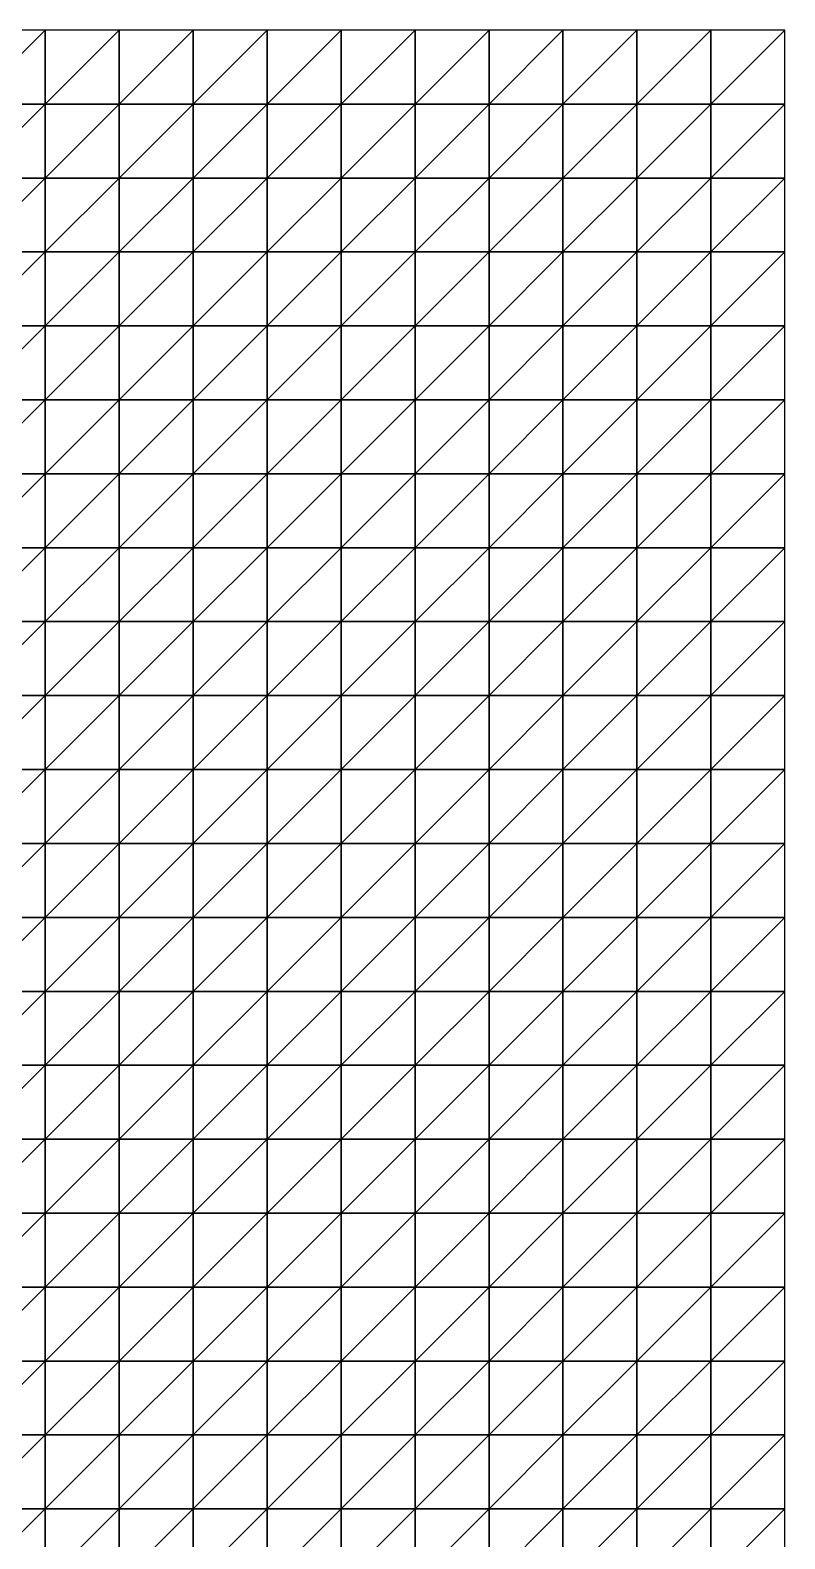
# Model space of a CAD drawing. Header units: metres. Extents: x 351000 to 353000, y 7455000 to 7457000.
# Drawn here: x 352745 to 353000, y 7456490 to 7457000 of the extents above; entities that cross this region are included whole.
import ezdxf

# ---------------------------------------------------------------- set-up
doc = ezdxf.new("R2010")
doc.units = ezdxf.units.M

msp = doc.modelspace()

# ---------------------------------------------------------------- linework, layer by layer
at = {"layer": 'TOPOGRAPHY'}
for points in [[(352725, 7456975, 1257.53), (352750, 7456975, 1254.61), (352750, 7457000, 1253.33)], [(352725, 7456975, 1257.53), (352750, 7457000, 1253.33), (352725, 7457000, 1255.71)], [(352750, 7456975, 1254.61), (352775, 7456975, 1251.21), (352775, 7457000, 1250.46)], [(352750, 7456975, 1254.61), (352775, 7457000, 1250.46), (352750, 7457000, 1253.33)], [(352775, 7456975, 1251.21), (352800, 7456975, 1247.55), (352800, 7457000, 1247.29)], [(352775, 7456975, 1251.21), (352800, 7457000, 1247.29), (352775, 7457000, 1250.46)], [(352800, 7456975, 1247.55), (352825, 7456975, 1243.87), (352825, 7457000, 1244)], [(352800, 7456975, 1247.55), (352825, 7457000, 1244), (352800, 7457000, 1247.29)], [(352825, 7456975, 1243.87), (352850, 7456975, 1240.38), (352850, 7457000, 1240.78)], [(352825, 7456975, 1243.87), (352850, 7457000, 1240.78), (352825, 7457000, 1244)], [(352850, 7456975, 1240.38), (352875, 7456975, 1237.26), (352875, 7457000, 1237.8)], [(352850, 7456975, 1240.38), (352875, 7457000, 1237.8), (352850, 7457000, 1240.78)], [(352875, 7456975, 1237.26), (352900, 7456975, 1234.68), (352900, 7457000, 1235.19)], [(352875, 7456975, 1237.26), (352900, 7457000, 1235.19), (352875, 7457000, 1237.8)], [(352900, 7456975, 1234.68), (352925, 7456975, 1232.75), (352925, 7457000, 1233.08)], [(352900, 7456975, 1234.68), (352925, 7457000, 1233.08), (352900, 7457000, 1235.19)], [(352925, 7456975, 1232.75), (352950, 7456975, 1231.53), (352950, 7457000, 1231.54)], [(352925, 7456975, 1232.75), (352950, 7457000, 1231.54), (352925, 7457000, 1233.08)], [(352950, 7456975, 1231.53), (352975, 7456975, 1231.05), (352975, 7457000, 1230.64)], [(352950, 7456975, 1231.53), (352975, 7457000, 1230.64), (352950, 7457000, 1231.54)], [(352975, 7456975, 1231.05), (353000, 7456975, 1231.3), (353000, 7457000, 1230.41)], [(352975, 7456975, 1231.05), (353000, 7457000, 1230.41), (352975, 7457000, 1230.64)], [(352725, 7456950, 1258.61), (352750, 7456950, 1255.4), (352750, 7456975, 1254.61)], [(352725, 7456950, 1258.61), (352750, 7456975, 1254.61), (352725, 7456975, 1257.53)], [(352750, 7456950, 1255.4), (352775, 7456950, 1251.76), (352775, 7456975, 1251.21)], [(352750, 7456950, 1255.4), (352775, 7456975, 1251.21), (352750, 7456975, 1254.61)], [(352775, 7456950, 1251.76), (352800, 7456950, 1247.94), (352800, 7456975, 1247.55)], [(352775, 7456950, 1251.76), (352800, 7456975, 1247.55), (352775, 7456975, 1251.21)], [(352800, 7456950, 1247.94), (352825, 7456950, 1244.17), (352825, 7456975, 1243.87)], [(352800, 7456950, 1247.94), (352825, 7456975, 1243.87), (352800, 7456975, 1247.55)], [(352825, 7456950, 1244.17), (352850, 7456950, 1240.7), (352850, 7456975, 1240.38)], [(352825, 7456950, 1244.17), (352850, 7456975, 1240.38), (352825, 7456975, 1243.87)], [(352850, 7456950, 1240.7), (352875, 7456950, 1237.7), (352875, 7456975, 1237.26)], [(352850, 7456950, 1240.7), (352875, 7456975, 1237.26), (352850, 7456975, 1240.38)], [(352875, 7456950, 1237.7), (352900, 7456950, 1235.33), (352900, 7456975, 1234.68)], [(352875, 7456950, 1237.7), (352900, 7456975, 1234.68), (352875, 7456975, 1237.26)], [(352900, 7456950, 1235.33), (352925, 7456950, 1233.68), (352925, 7456975, 1232.75)], [(352900, 7456950, 1235.33), (352925, 7456975, 1232.75), (352900, 7456975, 1234.68)], [(352925, 7456950, 1233.68), (352950, 7456950, 1232.79), (352950, 7456975, 1231.53)], [(352925, 7456950, 1233.68), (352950, 7456975, 1231.53), (352925, 7456975, 1232.75)], [(352950, 7456950, 1232.79), (352975, 7456950, 1232.66), (352975, 7456975, 1231.05)], [(352950, 7456950, 1232.79), (352975, 7456975, 1231.05), (352950, 7456975, 1231.53)], [(352975, 7456950, 1232.66), (353000, 7456950, 1233.25), (353000, 7456975, 1231.3)], [(352975, 7456950, 1232.66), (353000, 7456975, 1231.3), (352975, 7456975, 1231.05)], [(352725, 7456925, 1259.1), (352750, 7456925, 1255.89), (352750, 7456950, 1255.4)], [(352725, 7456925, 1259.1), (352750, 7456950, 1255.4), (352725, 7456950, 1258.61)], [(352750, 7456925, 1255.89), (352775, 7456925, 1252.33), (352775, 7456950, 1251.76)], [(352750, 7456925, 1255.89), (352775, 7456950, 1251.76), (352750, 7456950, 1255.4)], [(352775, 7456925, 1252.33), (352800, 7456925, 1248.66), (352800, 7456950, 1247.94)], [(352775, 7456925, 1252.33), (352800, 7456950, 1247.94), (352775, 7456950, 1251.76)], [(352800, 7456925, 1248.66), (352825, 7456925, 1245.1), (352825, 7456950, 1244.17)], [(352800, 7456925, 1248.66), (352825, 7456950, 1244.17), (352800, 7456950, 1247.94)], [(352825, 7456925, 1245.1), (352850, 7456925, 1241.88), (352850, 7456950, 1240.7)], [(352825, 7456925, 1245.1), (352850, 7456950, 1240.7), (352825, 7456950, 1244.17)], [(352850, 7456925, 1241.88), (352875, 7456925, 1239.16), (352875, 7456950, 1237.7)], [(352850, 7456925, 1241.88), (352875, 7456950, 1237.7), (352850, 7456950, 1240.7)], [(352875, 7456925, 1239.16), (352900, 7456925, 1237.08), (352900, 7456950, 1235.33)], [(352875, 7456925, 1239.16), (352900, 7456950, 1235.33), (352875, 7456950, 1237.7)], [(352900, 7456925, 1237.08), (352925, 7456925, 1235.71), (352925, 7456950, 1233.68)], [(352900, 7456925, 1237.08), (352925, 7456950, 1233.68), (352900, 7456950, 1235.33)], [(352925, 7456925, 1235.71), (352950, 7456925, 1235.07), (352950, 7456950, 1232.79)], [(352925, 7456925, 1235.71), (352950, 7456950, 1232.79), (352925, 7456950, 1233.68)], [(352950, 7456925, 1235.07), (352975, 7456925, 1235.14), (352975, 7456950, 1232.66)], [(352950, 7456925, 1235.07), (352975, 7456950, 1232.66), (352950, 7456950, 1232.79)], [(352975, 7456925, 1235.14), (353000, 7456925, 1235.84), (353000, 7456950, 1233.25)], [(352975, 7456925, 1235.14), (353000, 7456950, 1233.25), (352975, 7456950, 1232.66)], [(352725, 7456900, 1259.31), (352750, 7456900, 1256.38), (352750, 7456925, 1255.89)], [(352725, 7456900, 1259.31), (352750, 7456925, 1255.89), (352725, 7456925, 1259.1)], [(352750, 7456900, 1256.38), (352775, 7456900, 1253.16), (352775, 7456925, 1252.33)], [(352750, 7456900, 1256.38), (352775, 7456925, 1252.33), (352750, 7456925, 1255.89)], [(352775, 7456900, 1253.16), (352800, 7456900, 1249.86), (352800, 7456925, 1248.66)], [(352775, 7456900, 1253.16), (352800, 7456925, 1248.66), (352775, 7456925, 1252.33)], [(352800, 7456900, 1249.86), (352825, 7456900, 1246.69), (352825, 7456925, 1245.1)], [(352800, 7456900, 1249.86), (352825, 7456925, 1245.1), (352800, 7456925, 1248.66)], [(352825, 7456900, 1246.69), (352850, 7456900, 1243.83), (352850, 7456925, 1241.88)], [(352825, 7456900, 1246.69), (352850, 7456925, 1241.88), (352825, 7456925, 1245.1)], [(352850, 7456900, 1243.83), (352875, 7456900, 1241.44), (352875, 7456925, 1239.16)], [(352850, 7456900, 1243.83), (352875, 7456925, 1239.16), (352850, 7456925, 1241.88)], [(352875, 7456900, 1241.44), (352900, 7456900, 1239.62), (352900, 7456925, 1237.08)], [(352875, 7456900, 1241.44), (352900, 7456925, 1237.08), (352875, 7456925, 1239.16)], [(352900, 7456900, 1239.62), (352925, 7456900, 1238.42), (352925, 7456925, 1235.71)], [(352900, 7456900, 1239.62), (352925, 7456925, 1235.71), (352900, 7456925, 1237.08)], [(352925, 7456900, 1238.42), (352950, 7456900, 1237.86), (352950, 7456925, 1235.07)], [(352925, 7456900, 1238.42), (352950, 7456925, 1235.07), (352925, 7456925, 1235.71)], [(352950, 7456900, 1237.86), (352975, 7456900, 1237.89), (352975, 7456925, 1235.14)], [(352950, 7456900, 1237.86), (352975, 7456925, 1235.14), (352950, 7456925, 1235.07)], [(352975, 7456900, 1237.89), (353000, 7456900, 1238.45), (353000, 7456925, 1235.84)], [(352975, 7456900, 1237.89), (353000, 7456925, 1235.84), (352975, 7456925, 1235.14)], [(352725, 7456875, 1259.58), (352750, 7456875, 1257.09), (352750, 7456900, 1256.38)], [(352725, 7456875, 1259.58), (352750, 7456900, 1256.38), (352725, 7456900, 1259.31)], [(352750, 7456875, 1257.09), (352775, 7456875, 1254.35), (352775, 7456900, 1253.16)], [(352750, 7456875, 1257.09), (352775, 7456900, 1253.16), (352750, 7456900, 1256.38)], [(352775, 7456875, 1254.35), (352800, 7456875, 1251.52), (352800, 7456900, 1249.86)], [(352775, 7456875, 1254.35), (352800, 7456900, 1249.86), (352775, 7456900, 1253.16)], [(352800, 7456875, 1251.52), (352825, 7456875, 1248.77), (352825, 7456900, 1246.69)], [(352800, 7456875, 1251.52), (352825, 7456900, 1246.69), (352800, 7456900, 1249.86)], [(352825, 7456875, 1248.77), (352850, 7456875, 1246.26), (352850, 7456900, 1243.83)], [(352825, 7456875, 1248.77), (352850, 7456900, 1243.83), (352825, 7456900, 1246.69)], [(352850, 7456875, 1246.26), (352875, 7456875, 1244.1), (352875, 7456900, 1241.44)], [(352850, 7456875, 1246.26), (352875, 7456900, 1241.44), (352850, 7456900, 1243.83)], [(352875, 7456875, 1244.1), (352900, 7456875, 1242.4), (352900, 7456900, 1239.62)], [(352875, 7456875, 1244.1), (352900, 7456900, 1239.62), (352875, 7456900, 1241.44)], [(352900, 7456875, 1242.4), (352925, 7456875, 1241.21), (352925, 7456900, 1238.42)], [(352900, 7456875, 1242.4), (352925, 7456900, 1238.42), (352900, 7456900, 1239.62)], [(352925, 7456875, 1241.21), (352950, 7456875, 1240.52), (352950, 7456900, 1237.86)], [(352925, 7456875, 1241.21), (352950, 7456900, 1237.86), (352925, 7456900, 1238.42)], [(352950, 7456875, 1240.52), (352975, 7456875, 1240.31), (352975, 7456900, 1237.89)], [(352950, 7456875, 1240.52), (352975, 7456900, 1237.89), (352950, 7456900, 1237.86)], [(352975, 7456875, 1240.31), (353000, 7456875, 1240.52), (353000, 7456900, 1238.45)], [(352975, 7456875, 1240.31), (353000, 7456900, 1238.45), (352975, 7456900, 1237.89)], [(352725, 7456850, 1260.1), (352750, 7456850, 1258.1), (352750, 7456875, 1257.09)], [(352725, 7456850, 1260.1), (352750, 7456875, 1257.09), (352725, 7456875, 1259.58)], [(352750, 7456850, 1258.1), (352775, 7456850, 1255.83), (352775, 7456875, 1254.35)], [(352750, 7456850, 1258.1), (352775, 7456875, 1254.35), (352750, 7456875, 1257.09)], [(352775, 7456850, 1255.83), (352800, 7456850, 1253.41), (352800, 7456875, 1251.52)], [(352775, 7456850, 1255.83), (352800, 7456875, 1251.52), (352775, 7456875, 1254.35)], [(352800, 7456850, 1253.41), (352825, 7456850, 1250.98), (352825, 7456875, 1248.77)], [(352800, 7456850, 1253.41), (352825, 7456875, 1248.77), (352800, 7456875, 1251.52)], [(352825, 7456850, 1250.98), (352850, 7456850, 1248.67), (352850, 7456875, 1246.26)], [(352825, 7456850, 1250.98), (352850, 7456875, 1246.26), (352825, 7456875, 1248.77)], [(352850, 7456850, 1248.67), (352875, 7456850, 1246.59), (352875, 7456875, 1244.1)], [(352850, 7456850, 1248.67), (352875, 7456875, 1244.1), (352850, 7456875, 1246.26)], [(352875, 7456850, 1246.59), (352900, 7456850, 1244.83), (352900, 7456875, 1242.4)], [(352875, 7456850, 1246.59), (352900, 7456875, 1242.4), (352875, 7456875, 1244.1)], [(352900, 7456850, 1244.83), (352925, 7456850, 1243.45), (352925, 7456875, 1241.21)], [(352900, 7456850, 1244.83), (352925, 7456875, 1241.21), (352900, 7456875, 1242.4)], [(352925, 7456850, 1243.45), (352950, 7456850, 1242.46), (352950, 7456875, 1240.52)], [(352925, 7456850, 1243.45), (352950, 7456875, 1240.52), (352925, 7456875, 1241.21)], [(352950, 7456850, 1242.46), (352975, 7456850, 1241.87), (352975, 7456875, 1240.31)], [(352950, 7456850, 1242.46), (352975, 7456875, 1240.31), (352950, 7456875, 1240.52)], [(352975, 7456850, 1241.87), (353000, 7456850, 1241.64), (353000, 7456875, 1240.52)], [(352975, 7456850, 1241.87), (353000, 7456875, 1240.52), (352975, 7456875, 1240.31)], [(352725, 7456825, 1260.94), (352750, 7456825, 1259.32), (352750, 7456850, 1258.1)], [(352725, 7456825, 1260.94), (352750, 7456850, 1258.1), (352725, 7456850, 1260.1)], [(352750, 7456825, 1259.32), (352775, 7456825, 1257.38), (352775, 7456850, 1255.83)], [(352750, 7456825, 1259.32), (352775, 7456850, 1255.83), (352750, 7456850, 1258.1)], [(352775, 7456825, 1257.38), (352800, 7456825, 1255.19), (352800, 7456850, 1253.41)], [(352775, 7456825, 1257.38), (352800, 7456850, 1253.41), (352775, 7456850, 1255.83)], [(352800, 7456825, 1255.19), (352825, 7456825, 1252.88), (352825, 7456850, 1250.98)], [(352800, 7456825, 1255.19), (352825, 7456850, 1250.98), (352800, 7456850, 1253.41)], [(352825, 7456825, 1252.88), (352850, 7456825, 1250.56), (352850, 7456850, 1248.67)], [(352825, 7456825, 1252.88), (352850, 7456850, 1248.67), (352825, 7456850, 1250.98)], [(352850, 7456825, 1250.56), (352875, 7456825, 1248.36), (352875, 7456850, 1246.59)], [(352850, 7456825, 1250.56), (352875, 7456850, 1246.59), (352850, 7456850, 1248.67)], [(352875, 7456825, 1248.36), (352900, 7456825, 1246.37), (352900, 7456850, 1244.83)], [(352875, 7456825, 1248.36), (352900, 7456850, 1244.83), (352875, 7456850, 1246.59)], [(352900, 7456825, 1246.37), (352925, 7456825, 1244.67), (352925, 7456850, 1243.45)], [(352900, 7456825, 1246.37), (352925, 7456850, 1243.45), (352900, 7456850, 1244.83)], [(352925, 7456825, 1244.67), (352950, 7456825, 1243.31), (352950, 7456850, 1242.46)], [(352925, 7456825, 1244.67), (352950, 7456850, 1242.46), (352925, 7456850, 1243.45)], [(352950, 7456825, 1243.31), (352975, 7456825, 1242.33), (352975, 7456850, 1241.87)], [(352950, 7456825, 1243.31), (352975, 7456850, 1241.87), (352950, 7456850, 1242.46)], [(352975, 7456825, 1242.33), (353000, 7456825, 1241.71), (353000, 7456850, 1241.64)], [(352975, 7456825, 1242.33), (353000, 7456850, 1241.64), (352975, 7456850, 1241.87)], [(352725, 7456800, 1261.92), (352750, 7456800, 1260.49), (352750, 7456825, 1259.32)], [(352725, 7456800, 1261.92), (352750, 7456825, 1259.32), (352725, 7456825, 1260.94)], [(352750, 7456800, 1260.49), (352775, 7456800, 1258.64), (352775, 7456825, 1257.38)], [(352750, 7456800, 1260.49), (352775, 7456825, 1257.38), (352750, 7456825, 1259.32)], [(352775, 7456800, 1258.64), (352800, 7456800, 1256.46), (352800, 7456825, 1255.19)], [(352775, 7456800, 1258.64), (352800, 7456825, 1255.19), (352775, 7456825, 1257.38)], [(352800, 7456800, 1256.46), (352825, 7456800, 1254.04), (352825, 7456825, 1252.88)], [(352800, 7456800, 1256.46), (352825, 7456825, 1252.88), (352800, 7456825, 1255.19)], [(352825, 7456800, 1254.04), (352850, 7456800, 1251.52), (352850, 7456825, 1250.56)], [(352825, 7456800, 1254.04), (352850, 7456825, 1250.56), (352825, 7456825, 1252.88)], [(352850, 7456800, 1251.52), (352875, 7456800, 1249.04), (352875, 7456825, 1248.36)], [(352850, 7456800, 1251.52), (352875, 7456825, 1248.36), (352850, 7456825, 1250.56)], [(352875, 7456800, 1249.04), (352900, 7456800, 1246.73), (352900, 7456825, 1246.37)], [(352875, 7456800, 1249.04), (352900, 7456825, 1246.37), (352875, 7456825, 1248.36)], [(352900, 7456800, 1246.73), (352925, 7456800, 1244.69), (352925, 7456825, 1244.67)], [(352900, 7456800, 1246.73), (352925, 7456825, 1244.67), (352900, 7456825, 1246.37)], [(352925, 7456800, 1244.69), (352950, 7456800, 1243.01), (352950, 7456825, 1243.31)], [(352925, 7456800, 1244.69), (352950, 7456825, 1243.31), (352925, 7456825, 1244.67)], [(352950, 7456800, 1243.01), (352975, 7456800, 1241.75), (352975, 7456825, 1242.33)], [(352950, 7456800, 1243.01), (352975, 7456825, 1242.33), (352950, 7456825, 1243.31)], [(352975, 7456800, 1241.75), (353000, 7456800, 1240.95), (353000, 7456825, 1241.71)], [(352975, 7456800, 1241.75), (353000, 7456825, 1241.71), (352975, 7456825, 1242.33)], [(352725, 7456775, 1262.77), (352750, 7456775, 1261.29), (352750, 7456800, 1260.49)], [(352725, 7456775, 1262.77), (352750, 7456800, 1260.49), (352725, 7456800, 1261.92)], [(352750, 7456775, 1261.29), (352775, 7456775, 1259.31), (352775, 7456800, 1258.64)], [(352750, 7456775, 1261.29), (352775, 7456800, 1258.64), (352750, 7456800, 1260.49)], [(352775, 7456775, 1259.31), (352800, 7456775, 1256.91), (352800, 7456800, 1256.46)], [(352775, 7456775, 1259.31), (352800, 7456800, 1256.46), (352775, 7456800, 1258.64)], [(352800, 7456775, 1256.91), (352825, 7456775, 1254.21), (352825, 7456800, 1254.04)], [(352800, 7456775, 1256.91), (352825, 7456800, 1254.04), (352800, 7456800, 1256.46)], [(352825, 7456775, 1254.21), (352850, 7456775, 1251.38), (352850, 7456800, 1251.52)], [(352825, 7456775, 1254.21), (352850, 7456800, 1251.52), (352825, 7456800, 1254.04)], [(352850, 7456775, 1251.38), (352875, 7456775, 1248.57), (352875, 7456800, 1249.04)], [(352850, 7456775, 1251.38), (352875, 7456800, 1249.04), (352850, 7456800, 1251.52)], [(352875, 7456775, 1248.57), (352900, 7456775, 1245.96), (352900, 7456800, 1246.73)], [(352875, 7456775, 1248.57), (352900, 7456800, 1246.73), (352875, 7456800, 1249.04)], [(352900, 7456775, 1245.96), (352925, 7456775, 1243.67), (352925, 7456800, 1244.69)], [(352900, 7456775, 1245.96), (352925, 7456800, 1244.69), (352900, 7456800, 1246.73)], [(352925, 7456775, 1243.67), (352950, 7456775, 1241.84), (352950, 7456800, 1243.01)], [(352925, 7456775, 1243.67), (352950, 7456800, 1243.01), (352925, 7456800, 1244.69)], [(352950, 7456775, 1241.84), (352975, 7456775, 1240.55), (352975, 7456800, 1241.75)], [(352950, 7456775, 1241.84), (352975, 7456800, 1241.75), (352950, 7456800, 1243.01)], [(352975, 7456775, 1240.55), (353000, 7456775, 1239.84), (353000, 7456800, 1240.95)], [(352975, 7456775, 1240.55), (353000, 7456800, 1240.95), (352975, 7456800, 1241.75)], [(352725, 7456750, 1263.19), (352750, 7456750, 1261.47), (352750, 7456775, 1261.29)], [(352725, 7456750, 1263.19), (352750, 7456775, 1261.29), (352725, 7456775, 1262.77)], [(352750, 7456750, 1261.47), (352775, 7456750, 1259.19), (352775, 7456775, 1259.31)], [(352750, 7456750, 1261.47), (352775, 7456775, 1259.31), (352750, 7456775, 1261.29)], [(352775, 7456750, 1259.19), (352800, 7456750, 1256.46), (352800, 7456775, 1256.91)], [(352775, 7456750, 1259.19), (352800, 7456775, 1256.91), (352775, 7456775, 1259.31)], [(352800, 7456750, 1256.46), (352825, 7456750, 1253.43), (352825, 7456775, 1254.21)], [(352800, 7456750, 1256.46), (352825, 7456775, 1254.21), (352800, 7456775, 1256.91)], [(352825, 7456750, 1253.43), (352850, 7456750, 1250.29), (352850, 7456775, 1251.38)], [(352825, 7456750, 1253.43), (352850, 7456775, 1251.38), (352825, 7456775, 1254.21)], [(352850, 7456750, 1250.29), (352875, 7456750, 1247.23), (352875, 7456775, 1248.57)], [(352850, 7456750, 1250.29), (352875, 7456775, 1248.57), (352850, 7456775, 1251.38)], [(352875, 7456750, 1247.23), (352900, 7456750, 1244.45), (352900, 7456775, 1245.96)], [(352875, 7456750, 1247.23), (352900, 7456775, 1245.96), (352875, 7456775, 1248.57)], [(352900, 7456750, 1244.45), (352925, 7456750, 1242.12), (352925, 7456775, 1243.67)], [(352900, 7456750, 1244.45), (352925, 7456775, 1243.67), (352900, 7456775, 1245.96)], [(352925, 7456750, 1242.12), (352950, 7456750, 1240.38), (352950, 7456775, 1241.84)], [(352925, 7456750, 1242.12), (352950, 7456775, 1241.84), (352925, 7456775, 1243.67)], [(352950, 7456750, 1240.38), (352975, 7456750, 1239.33), (352975, 7456775, 1240.55)], [(352950, 7456750, 1240.38), (352975, 7456775, 1240.55), (352950, 7456775, 1241.84)], [(352975, 7456750, 1239.33), (353000, 7456750, 1239), (353000, 7456775, 1239.84)], [(352975, 7456750, 1239.33), (353000, 7456775, 1239.84), (352975, 7456775, 1240.55)], [(352725, 7456725, 1263.01), (352750, 7456725, 1260.96), (352750, 7456750, 1261.47)], [(352725, 7456725, 1263.01), (352750, 7456750, 1261.47), (352725, 7456750, 1263.19)], [(352750, 7456725, 1260.96), (352775, 7456725, 1258.35), (352775, 7456750, 1259.19)], [(352750, 7456725, 1260.96), (352775, 7456750, 1259.19), (352750, 7456750, 1261.47)], [(352775, 7456725, 1258.35), (352800, 7456725, 1255.31), (352800, 7456750, 1256.46)], [(352775, 7456725, 1258.35), (352800, 7456750, 1256.46), (352775, 7456750, 1259.19)], [(352800, 7456725, 1255.31), (352825, 7456725, 1252.03), (352825, 7456750, 1253.43)], [(352800, 7456725, 1255.31), (352825, 7456750, 1253.43), (352800, 7456750, 1256.46)], [(352825, 7456725, 1252.03), (352850, 7456725, 1248.72), (352850, 7456750, 1250.29)], [(352825, 7456725, 1252.03), (352850, 7456750, 1250.29), (352825, 7456750, 1253.43)], [(352850, 7456725, 1248.72), (352875, 7456725, 1245.59), (352875, 7456750, 1247.23)], [(352850, 7456725, 1248.72), (352875, 7456750, 1247.23), (352850, 7456750, 1250.29)], [(352875, 7456725, 1245.59), (352900, 7456725, 1242.87), (352900, 7456750, 1244.45)], [(352875, 7456725, 1245.59), (352900, 7456750, 1244.45), (352875, 7456750, 1247.23)], [(352900, 7456725, 1242.87), (352925, 7456725, 1240.73), (352925, 7456750, 1242.12)], [(352900, 7456725, 1242.87), (352925, 7456750, 1242.12), (352900, 7456750, 1244.45)], [(352925, 7456725, 1240.73), (352950, 7456725, 1239.32), (352950, 7456750, 1240.38)], [(352925, 7456725, 1240.73), (352950, 7456750, 1240.38), (352925, 7456750, 1242.12)], [(352950, 7456725, 1239.32), (352975, 7456725, 1238.74), (352975, 7456750, 1239.33)], [(352950, 7456725, 1239.32), (352975, 7456750, 1239.33), (352950, 7456750, 1240.38)], [(352975, 7456725, 1238.74), (353000, 7456725, 1239.02), (353000, 7456750, 1239)], [(352975, 7456725, 1238.74), (353000, 7456750, 1239), (352975, 7456750, 1239.33)], [(352725, 7456700, 1262.26), (352750, 7456700, 1259.94), (352750, 7456725, 1260.96)], [(352725, 7456700, 1262.26), (352750, 7456725, 1260.96), (352725, 7456725, 1263.01)], [(352750, 7456700, 1259.94), (352775, 7456700, 1257.11), (352775, 7456725, 1258.35)], [(352750, 7456700, 1259.94), (352775, 7456725, 1258.35), (352750, 7456725, 1260.96)], [(352775, 7456700, 1257.11), (352800, 7456700, 1253.93), (352800, 7456725, 1255.31)], [(352775, 7456700, 1257.11), (352800, 7456725, 1255.31), (352775, 7456725, 1258.35)], [(352800, 7456700, 1253.93), (352825, 7456700, 1250.6), (352825, 7456725, 1252.03)], [(352800, 7456700, 1253.93), (352825, 7456725, 1252.03), (352800, 7456725, 1255.31)], [(352825, 7456700, 1250.6), (352850, 7456700, 1247.33), (352850, 7456725, 1248.72)], [(352825, 7456700, 1250.6), (352850, 7456725, 1248.72), (352825, 7456725, 1252.03)], [(352850, 7456700, 1247.33), (352875, 7456700, 1244.37), (352875, 7456725, 1245.59)], [(352850, 7456700, 1247.33), (352875, 7456725, 1245.59), (352850, 7456725, 1248.72)], [(352875, 7456700, 1244.37), (352900, 7456700, 1241.93), (352900, 7456725, 1242.87)], [(352875, 7456700, 1244.37), (352900, 7456725, 1242.87), (352875, 7456725, 1245.59)], [(352900, 7456700, 1241.93), (352925, 7456700, 1240.19), (352925, 7456725, 1240.73)], [(352900, 7456700, 1241.93), (352925, 7456725, 1240.73), (352900, 7456725, 1242.87)], [(352925, 7456700, 1240.19), (352950, 7456700, 1239.3), (352950, 7456725, 1239.32)], [(352925, 7456700, 1240.19), (352950, 7456725, 1239.32), (352925, 7456725, 1240.73)], [(352950, 7456700, 1239.3), (352975, 7456700, 1239.31), (352975, 7456725, 1238.74)], [(352950, 7456700, 1239.3), (352975, 7456725, 1238.74), (352950, 7456725, 1239.32)], [(352975, 7456700, 1239.31), (353000, 7456700, 1240.26), (353000, 7456725, 1239.02)], [(352975, 7456700, 1239.31), (353000, 7456725, 1239.02), (352975, 7456725, 1238.74)], [(352725, 7456675, 1261.21), (352750, 7456675, 1258.81), (352750, 7456700, 1259.94)], [(352725, 7456675, 1261.21), (352750, 7456700, 1259.94), (352725, 7456700, 1262.26)], [(352750, 7456675, 1258.81), (352775, 7456675, 1256), (352775, 7456700, 1257.11)], [(352750, 7456675, 1258.81), (352775, 7456700, 1257.11), (352750, 7456700, 1259.94)], [(352775, 7456675, 1256), (352800, 7456675, 1252.93), (352800, 7456700, 1253.93)], [(352775, 7456675, 1256), (352800, 7456700, 1253.93), (352775, 7456700, 1257.11)], [(352800, 7456675, 1252.93), (352825, 7456675, 1249.81), (352825, 7456700, 1250.6)], [(352800, 7456675, 1252.93), (352825, 7456700, 1250.6), (352800, 7456700, 1253.93)], [(352825, 7456675, 1249.81), (352850, 7456675, 1246.86), (352850, 7456700, 1247.33)], [(352825, 7456675, 1249.81), (352850, 7456700, 1247.33), (352825, 7456700, 1250.6)], [(352850, 7456675, 1246.86), (352875, 7456675, 1244.28), (352875, 7456700, 1244.37)], [(352850, 7456675, 1246.86), (352875, 7456700, 1244.37), (352850, 7456700, 1247.33)], [(352875, 7456675, 1244.28), (352900, 7456675, 1242.29), (352900, 7456700, 1241.93)], [(352875, 7456675, 1244.28), (352900, 7456700, 1241.93), (352875, 7456700, 1244.37)], [(352900, 7456675, 1242.29), (352925, 7456675, 1241.06), (352925, 7456700, 1240.19)], [(352900, 7456675, 1242.29), (352925, 7456700, 1240.19), (352900, 7456700, 1241.93)], [(352925, 7456675, 1241.06), (352950, 7456675, 1240.71), (352950, 7456700, 1239.3)], [(352925, 7456675, 1241.06), (352950, 7456700, 1239.3), (352925, 7456700, 1240.19)], [(352950, 7456675, 1240.71), (352975, 7456675, 1241.29), (352975, 7456700, 1239.31)], [(352950, 7456675, 1240.71), (352975, 7456700, 1239.31), (352950, 7456700, 1239.3)], [(352975, 7456675, 1241.29), (353000, 7456675, 1242.79), (353000, 7456700, 1240.26)], [(352975, 7456675, 1241.29), (353000, 7456700, 1240.26), (352975, 7456700, 1239.31)], [(352725, 7456650, 1260.33), (352750, 7456650, 1258.14), (352750, 7456675, 1258.81)], [(352725, 7456650, 1260.33), (352750, 7456675, 1258.81), (352725, 7456675, 1261.21)], [(352750, 7456650, 1258.14), (352775, 7456650, 1255.63), (352775, 7456675, 1256)], [(352750, 7456650, 1258.14), (352775, 7456675, 1256), (352750, 7456675, 1258.81)], [(352775, 7456650, 1255.63), (352800, 7456650, 1252.96), (352800, 7456675, 1252.93)], [(352775, 7456650, 1255.63), (352800, 7456675, 1252.93), (352775, 7456675, 1256)], [(352800, 7456650, 1252.96), (352825, 7456650, 1250.3), (352825, 7456675, 1249.81)], [(352800, 7456650, 1252.96), (352825, 7456675, 1249.81), (352800, 7456675, 1252.93)], [(352825, 7456650, 1250.3), (352850, 7456650, 1247.85), (352850, 7456675, 1246.86)], [(352825, 7456650, 1250.3), (352850, 7456675, 1246.86), (352825, 7456675, 1249.81)], [(352850, 7456650, 1247.85), (352875, 7456650, 1245.8), (352875, 7456675, 1244.28)], [(352850, 7456650, 1247.85), (352875, 7456675, 1244.28), (352850, 7456675, 1246.86)], [(352875, 7456650, 1245.8), (352900, 7456650, 1244.32), (352900, 7456675, 1242.29)], [(352875, 7456650, 1245.8), (352900, 7456675, 1242.29), (352875, 7456675, 1244.28)], [(352900, 7456650, 1244.32), (352925, 7456650, 1243.57), (352925, 7456675, 1241.06)], [(352900, 7456650, 1244.32), (352925, 7456675, 1241.06), (352900, 7456675, 1242.29)], [(352925, 7456650, 1243.57), (352950, 7456650, 1243.64), (352950, 7456675, 1240.71)], [(352925, 7456650, 1243.57), (352950, 7456675, 1240.71), (352925, 7456675, 1241.06)], [(352950, 7456650, 1243.64), (352975, 7456650, 1244.58), (352975, 7456675, 1241.29)], [(352950, 7456650, 1243.64), (352975, 7456675, 1241.29), (352950, 7456675, 1240.71)], [(352975, 7456650, 1244.58), (353000, 7456650, 1246.37), (353000, 7456675, 1242.79)], [(352975, 7456650, 1244.58), (353000, 7456675, 1242.79), (352975, 7456675, 1241.29)], [(352725, 7456625, 1260.19), (352750, 7456625, 1258.48), (352750, 7456650, 1258.14)], [(352725, 7456625, 1260.19), (352750, 7456650, 1258.14), (352725, 7456650, 1260.33)], [(352750, 7456625, 1258.48), (352775, 7456625, 1256.53), (352775, 7456650, 1255.63)], [(352750, 7456625, 1258.48), (352775, 7456650, 1255.63), (352750, 7456650, 1258.14)], [(352775, 7456625, 1256.53), (352800, 7456625, 1254.47), (352800, 7456650, 1252.96)], [(352775, 7456625, 1256.53), (352800, 7456650, 1252.96), (352775, 7456650, 1255.63)], [(352800, 7456625, 1254.47), (352825, 7456625, 1252.44), (352825, 7456650, 1250.3)], [(352800, 7456625, 1254.47), (352825, 7456650, 1250.3), (352800, 7456650, 1252.96)], [(352825, 7456625, 1252.44), (352850, 7456625, 1250.58), (352850, 7456650, 1247.85)], [(352825, 7456625, 1252.44), (352850, 7456650, 1247.85), (352825, 7456650, 1250.3)], [(352850, 7456625, 1250.58), (352875, 7456625, 1249.06), (352875, 7456650, 1245.8)], [(352850, 7456625, 1250.58), (352875, 7456650, 1245.8), (352850, 7456650, 1247.85)], [(352875, 7456625, 1249.06), (352900, 7456625, 1248.01), (352900, 7456650, 1244.32)], [(352875, 7456625, 1249.06), (352900, 7456650, 1244.32), (352875, 7456650, 1245.8)], [(352900, 7456625, 1248.01), (352925, 7456625, 1247.56), (352925, 7456650, 1243.57)], [(352900, 7456625, 1248.01), (352925, 7456650, 1243.57), (352900, 7456650, 1244.32)], [(352925, 7456625, 1247.56), (352950, 7456625, 1247.8), (352950, 7456650, 1243.64)], [(352925, 7456625, 1247.56), (352950, 7456650, 1243.64), (352925, 7456650, 1243.57)], [(352950, 7456625, 1247.8), (352975, 7456625, 1248.77), (352975, 7456650, 1244.58)], [(352950, 7456625, 1247.8), (352975, 7456650, 1244.58), (352950, 7456650, 1243.64)], [(352975, 7456625, 1248.77), (353000, 7456625, 1250.47), (353000, 7456650, 1246.37)], [(352975, 7456625, 1248.77), (353000, 7456650, 1246.37), (352975, 7456650, 1244.58)], [(352725, 7456600, 1261.26), (352750, 7456600, 1260.22), (352750, 7456625, 1258.48)], [(352725, 7456600, 1261.26), (352750, 7456625, 1258.48), (352725, 7456625, 1260.19)], [(352750, 7456600, 1260.22), (352775, 7456600, 1258.99), (352775, 7456625, 1256.53)], [(352750, 7456600, 1260.22), (352775, 7456625, 1256.53), (352750, 7456625, 1258.48)], [(352775, 7456600, 1258.99), (352800, 7456600, 1257.63), (352800, 7456625, 1254.47)], [(352775, 7456600, 1258.99), (352800, 7456625, 1254.47), (352775, 7456625, 1256.53)], [(352800, 7456600, 1257.63), (352825, 7456600, 1256.24), (352825, 7456625, 1252.44)], [(352800, 7456600, 1257.63), (352825, 7456625, 1252.44), (352800, 7456625, 1254.47)], [(352825, 7456600, 1256.24), (352850, 7456600, 1254.92), (352850, 7456625, 1250.58)], [(352825, 7456600, 1256.24), (352850, 7456625, 1250.58), (352825, 7456625, 1252.44)], [(352850, 7456600, 1254.92), (352875, 7456600, 1253.79), (352875, 7456625, 1249.06)], [(352850, 7456600, 1254.92), (352875, 7456625, 1249.06), (352850, 7456625, 1250.58)], [(352875, 7456600, 1253.79), (352900, 7456600, 1252.97), (352900, 7456625, 1248.01)], [(352875, 7456600, 1253.79), (352900, 7456625, 1248.01), (352875, 7456625, 1249.06)], [(352900, 7456600, 1252.97), (352925, 7456600, 1252.55), (352925, 7456625, 1247.56)], [(352900, 7456600, 1252.97), (352925, 7456625, 1247.56), (352900, 7456625, 1248.01)], [(352925, 7456600, 1252.55), (352950, 7456600, 1252.63), (352950, 7456625, 1247.8)], [(352925, 7456600, 1252.55), (352950, 7456625, 1247.8), (352925, 7456625, 1247.56)], [(352950, 7456600, 1252.63), (352975, 7456600, 1253.27), (352975, 7456625, 1248.77)], [(352950, 7456600, 1252.63), (352975, 7456625, 1248.77), (352950, 7456625, 1247.8)], [(352975, 7456600, 1253.27), (353000, 7456600, 1254.48), (353000, 7456625, 1250.47)], [(352975, 7456600, 1253.27), (353000, 7456625, 1250.47), (352975, 7456625, 1248.77)], [(352725, 7456575, 1263.8), (352750, 7456575, 1263.48), (352750, 7456600, 1260.22)], [(352725, 7456575, 1263.8), (352750, 7456600, 1260.22), (352725, 7456600, 1261.26)], [(352750, 7456575, 1263.48), (352775, 7456575, 1262.94), (352775, 7456600, 1258.99)], [(352750, 7456575, 1263.48), (352775, 7456600, 1258.99), (352750, 7456600, 1260.22)], [(352775, 7456575, 1262.94), (352800, 7456575, 1262.21), (352800, 7456600, 1257.63)], [(352775, 7456575, 1262.94), (352800, 7456600, 1257.63), (352775, 7456600, 1258.99)], [(352800, 7456575, 1262.21), (352825, 7456575, 1261.33), (352825, 7456600, 1256.24)], [(352800, 7456575, 1262.21), (352825, 7456600, 1256.24), (352800, 7456600, 1257.63)], [(352825, 7456575, 1261.33), (352850, 7456575, 1260.37), (352850, 7456600, 1254.92)], [(352825, 7456575, 1261.33), (352850, 7456600, 1254.92), (352825, 7456600, 1256.24)], [(352850, 7456575, 1260.37), (352875, 7456575, 1259.4), (352875, 7456600, 1253.79)], [(352850, 7456575, 1260.37), (352875, 7456600, 1253.79), (352850, 7456600, 1254.92)], [(352875, 7456575, 1259.4), (352900, 7456575, 1258.52), (352900, 7456600, 1252.97)], [(352875, 7456575, 1259.4), (352900, 7456600, 1252.97), (352875, 7456600, 1253.79)], [(352900, 7456575, 1258.52), (352925, 7456575, 1257.83), (352925, 7456600, 1252.55)], [(352900, 7456575, 1258.52), (352925, 7456600, 1252.55), (352900, 7456600, 1252.97)], [(352925, 7456575, 1257.83), (352950, 7456575, 1257.44), (352950, 7456600, 1252.63)], [(352925, 7456575, 1257.83), (352950, 7456600, 1252.63), (352925, 7456600, 1252.55)], [(352950, 7456575, 1257.44), (352975, 7456575, 1257.43), (352975, 7456600, 1253.27)], [(352950, 7456575, 1257.44), (352975, 7456600, 1253.27), (352950, 7456600, 1252.63)], [(352975, 7456575, 1257.43), (353000, 7456575, 1257.86), (353000, 7456600, 1254.48)], [(352975, 7456575, 1257.43), (353000, 7456600, 1254.48), (352975, 7456600, 1253.27)], [(352725, 7456550, 1267.76), (352750, 7456550, 1268.01), (352750, 7456575, 1263.48)], [(352725, 7456550, 1267.76), (352750, 7456575, 1263.48), (352725, 7456575, 1263.8)], [(352750, 7456550, 1268.01), (352775, 7456550, 1267.98), (352775, 7456575, 1262.94)], [(352750, 7456550, 1268.01), (352775, 7456575, 1262.94), (352750, 7456575, 1263.48)], [(352775, 7456550, 1267.98), (352800, 7456550, 1267.65), (352800, 7456575, 1262.21)], [(352775, 7456550, 1267.98), (352800, 7456575, 1262.21), (352775, 7456575, 1262.94)], [(352800, 7456550, 1267.65), (352825, 7456550, 1267.02), (352825, 7456575, 1261.33)], [(352800, 7456550, 1267.65), (352825, 7456575, 1261.33), (352800, 7456575, 1262.21)], [(352825, 7456550, 1267.02), (352850, 7456550, 1266.14), (352850, 7456575, 1260.37)], [(352825, 7456550, 1267.02), (352850, 7456575, 1260.37), (352825, 7456575, 1261.33)], [(352850, 7456550, 1266.14), (352875, 7456550, 1265.06), (352875, 7456575, 1259.4)], [(352850, 7456550, 1266.14), (352875, 7456575, 1259.4), (352850, 7456575, 1260.37)], [(352875, 7456550, 1265.06), (352900, 7456550, 1263.86), (352900, 7456575, 1258.52)], [(352875, 7456550, 1265.06), (352900, 7456575, 1258.52), (352875, 7456575, 1259.4)], [(352900, 7456550, 1263.86), (352925, 7456550, 1262.67), (352925, 7456575, 1257.83)], [(352900, 7456550, 1263.86), (352925, 7456575, 1257.83), (352900, 7456575, 1258.52)], [(352925, 7456550, 1262.67), (352950, 7456550, 1261.59), (352950, 7456575, 1257.44)], [(352925, 7456550, 1262.67), (352950, 7456575, 1257.44), (352925, 7456575, 1257.83)], [(352950, 7456550, 1261.59), (352975, 7456550, 1260.75), (352975, 7456575, 1257.43)], [(352950, 7456550, 1261.59), (352975, 7456575, 1257.43), (352950, 7456575, 1257.44)], [(352975, 7456550, 1260.75), (353000, 7456550, 1260.26), (353000, 7456575, 1257.86)], [(352975, 7456550, 1260.75), (353000, 7456575, 1257.86), (352975, 7456575, 1257.43)], [(352725, 7456525, 1272.75), (352750, 7456525, 1273.28), (352750, 7456550, 1268.01)], [(352725, 7456525, 1272.75), (352750, 7456550, 1268.01), (352725, 7456550, 1267.76)], [(352750, 7456525, 1273.28), (352775, 7456525, 1273.43), (352775, 7456550, 1267.98)], [(352750, 7456525, 1273.28), (352775, 7456550, 1267.98), (352750, 7456550, 1268.01)], [(352775, 7456525, 1273.43), (352800, 7456525, 1273.16), (352800, 7456550, 1267.65)], [(352775, 7456525, 1273.43), (352800, 7456550, 1267.65), (352775, 7456550, 1267.98)], [(352800, 7456525, 1273.16), (352825, 7456525, 1272.48), (352825, 7456550, 1267.02)], [(352800, 7456525, 1273.16), (352825, 7456550, 1267.02), (352800, 7456550, 1267.65)], [(352825, 7456525, 1272.48), (352850, 7456525, 1271.39), (352850, 7456550, 1266.14)], [(352825, 7456525, 1272.48), (352850, 7456550, 1266.14), (352825, 7456550, 1267.02)], [(352850, 7456525, 1271.39), (352875, 7456525, 1269.96), (352875, 7456550, 1265.06)], [(352850, 7456525, 1271.39), (352875, 7456550, 1265.06), (352850, 7456550, 1266.14)], [(352875, 7456525, 1269.96), (352900, 7456525, 1268.28), (352900, 7456550, 1263.86)], [(352875, 7456525, 1269.96), (352900, 7456550, 1263.86), (352875, 7456550, 1265.06)], [(352900, 7456525, 1268.28), (352925, 7456525, 1266.45), (352925, 7456550, 1262.67)], [(352900, 7456525, 1268.28), (352925, 7456550, 1262.67), (352900, 7456550, 1263.86)], [(352925, 7456525, 1266.45), (352950, 7456525, 1264.63), (352950, 7456550, 1261.59)], [(352925, 7456525, 1266.45), (352950, 7456550, 1261.59), (352925, 7456550, 1262.67)], [(352950, 7456525, 1264.63), (352975, 7456525, 1262.98), (352975, 7456550, 1260.75)], [(352950, 7456525, 1264.63), (352975, 7456550, 1260.75), (352950, 7456550, 1261.59)], [(352975, 7456525, 1262.98), (353000, 7456525, 1261.63), (353000, 7456550, 1260.26)], [(352975, 7456525, 1262.98), (353000, 7456550, 1260.26), (352975, 7456550, 1260.75)], [(352725, 7456500, 1278.14), (352750, 7456500, 1278.54), (352750, 7456525, 1273.28)], [(352725, 7456500, 1278.14), (352750, 7456525, 1273.28), (352725, 7456525, 1272.75)], [(352750, 7456500, 1278.54), (352775, 7456500, 1278.48), (352775, 7456525, 1273.43)], [(352750, 7456500, 1278.54), (352775, 7456525, 1273.43), (352750, 7456525, 1273.28)], [(352775, 7456500, 1278.48), (352800, 7456500, 1277.93), (352800, 7456525, 1273.16)], [(352775, 7456500, 1278.48), (352800, 7456525, 1273.16), (352775, 7456525, 1273.43)], [(352800, 7456500, 1277.93), (352825, 7456500, 1276.89), (352825, 7456525, 1272.48)], [(352800, 7456500, 1277.93), (352825, 7456525, 1272.48), (352800, 7456525, 1273.16)], [(352825, 7456500, 1276.89), (352850, 7456500, 1275.39), (352850, 7456525, 1271.39)], [(352825, 7456500, 1276.89), (352850, 7456525, 1271.39), (352825, 7456525, 1272.48)], [(352850, 7456500, 1275.39), (352875, 7456500, 1273.48), (352875, 7456525, 1269.96)], [(352850, 7456500, 1275.39), (352875, 7456525, 1269.96), (352850, 7456525, 1271.39)], [(352875, 7456500, 1273.48), (352900, 7456500, 1271.26), (352900, 7456525, 1268.28)], [(352875, 7456500, 1273.48), (352900, 7456525, 1268.28), (352875, 7456525, 1269.96)], [(352900, 7456500, 1271.26), (352925, 7456500, 1268.87), (352925, 7456525, 1266.45)], [(352900, 7456500, 1271.26), (352925, 7456525, 1266.45), (352900, 7456525, 1268.28)], [(352925, 7456500, 1268.87), (352950, 7456500, 1266.44), (352950, 7456525, 1264.63)], [(352925, 7456500, 1268.87), (352950, 7456525, 1264.63), (352925, 7456525, 1266.45)], [(352950, 7456500, 1266.44), (352975, 7456500, 1264.16), (352975, 7456525, 1262.98)], [(352950, 7456500, 1266.44), (352975, 7456525, 1262.98), (352950, 7456525, 1264.63)], [(352975, 7456500, 1264.16), (353000, 7456500, 1262.2), (353000, 7456525, 1261.63)], [(352975, 7456500, 1264.16), (353000, 7456525, 1261.63), (352975, 7456525, 1262.98)], [(352725, 7456475, 1283.22), (352750, 7456475, 1283.08), (352750, 7456500, 1278.54)], [(352725, 7456475, 1283.22), (352750, 7456500, 1278.54), (352725, 7456500, 1278.14)], [(352750, 7456475, 1283.08), (352775, 7456475, 1282.44), (352775, 7456500, 1278.48)], [(352750, 7456475, 1283.08), (352775, 7456500, 1278.48), (352750, 7456500, 1278.54)], [(352775, 7456475, 1282.44), (352800, 7456475, 1281.31), (352800, 7456500, 1277.93)], [(352775, 7456475, 1282.44), (352800, 7456500, 1277.93), (352775, 7456500, 1278.48)], [(352800, 7456475, 1281.31), (352825, 7456475, 1279.71), (352825, 7456500, 1276.89)], [(352800, 7456475, 1281.31), (352825, 7456500, 1276.89), (352800, 7456500, 1277.93)], [(352825, 7456475, 1279.71), (352850, 7456475, 1277.68), (352850, 7456500, 1275.39)], [(352825, 7456475, 1279.71), (352850, 7456500, 1275.39), (352825, 7456500, 1276.89)], [(352850, 7456475, 1277.68), (352875, 7456475, 1275.3), (352875, 7456500, 1273.48)], [(352850, 7456475, 1277.68), (352875, 7456500, 1273.48), (352850, 7456500, 1275.39)], [(352875, 7456475, 1275.3), (352900, 7456475, 1272.67), (352900, 7456500, 1271.26)], [(352875, 7456475, 1275.3), (352900, 7456500, 1271.26), (352875, 7456500, 1273.48)], [(352900, 7456475, 1272.67), (352925, 7456475, 1269.91), (352925, 7456500, 1268.87)], [(352900, 7456475, 1272.67), (352925, 7456500, 1268.87), (352900, 7456500, 1271.26)], [(352925, 7456475, 1269.91), (352950, 7456475, 1267.17), (352950, 7456500, 1266.44)], [(352925, 7456475, 1269.91), (352950, 7456500, 1266.44), (352925, 7456500, 1268.87)], [(352950, 7456475, 1267.17), (352975, 7456475, 1264.62), (352975, 7456500, 1264.16)], [(352950, 7456475, 1267.17), (352975, 7456500, 1264.16), (352950, 7456500, 1266.44)], [(352975, 7456475, 1264.62), (353000, 7456475, 1262.4), (353000, 7456500, 1262.2)], [(352975, 7456475, 1264.62), (353000, 7456500, 1262.2), (352975, 7456500, 1264.16)]]:
    msp.add_3dface(points, dxfattribs=at)

doc.saveas('drawing.dxf')
